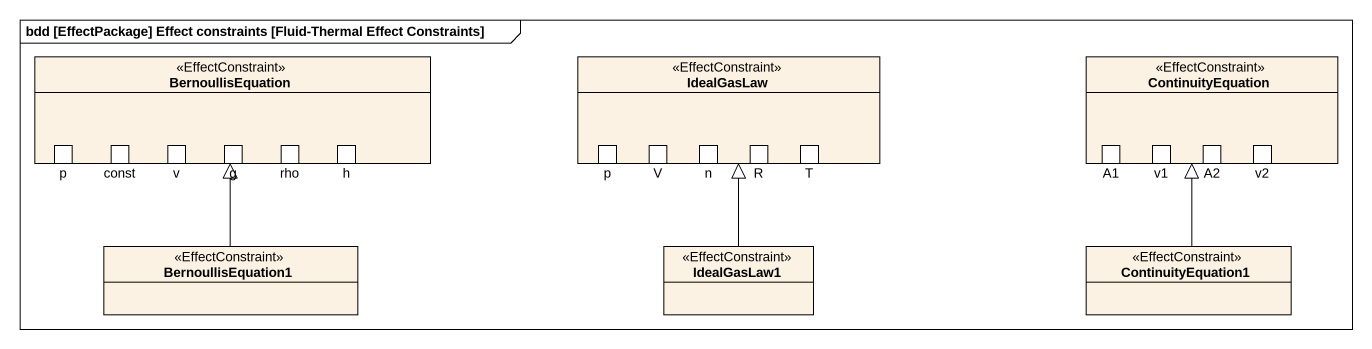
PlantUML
@startuml
mainframe bdd [EffectPackage] Effect constraints [Fluid-Thermal Effect Constraints]
allowmixing
hide circle
hide empty members
rectangle BernoullisEquation <<EffectConstraint>> {
  port p
  port const
  port v
  port g
  port rho
  port h
}
rectangle IdealGasLaw <<EffectConstraint>> {
  port "p" as p_2
  port V
  port n
  port R
  port T
}
rectangle ContinuityEquation <<EffectConstraint>> {
  port A1
  port v1
  port A2
  port v2
}
class BernoullisEquation1 <<EffectConstraint>>
class IdealGasLaw1 <<EffectConstraint>>
class ContinuityEquation1 <<EffectConstraint>>
BernoullisEquation1 -up-|> BernoullisEquation
IdealGasLaw1 -up-|> IdealGasLaw
ContinuityEquation1 -up-|> ContinuityEquation
@enduml
